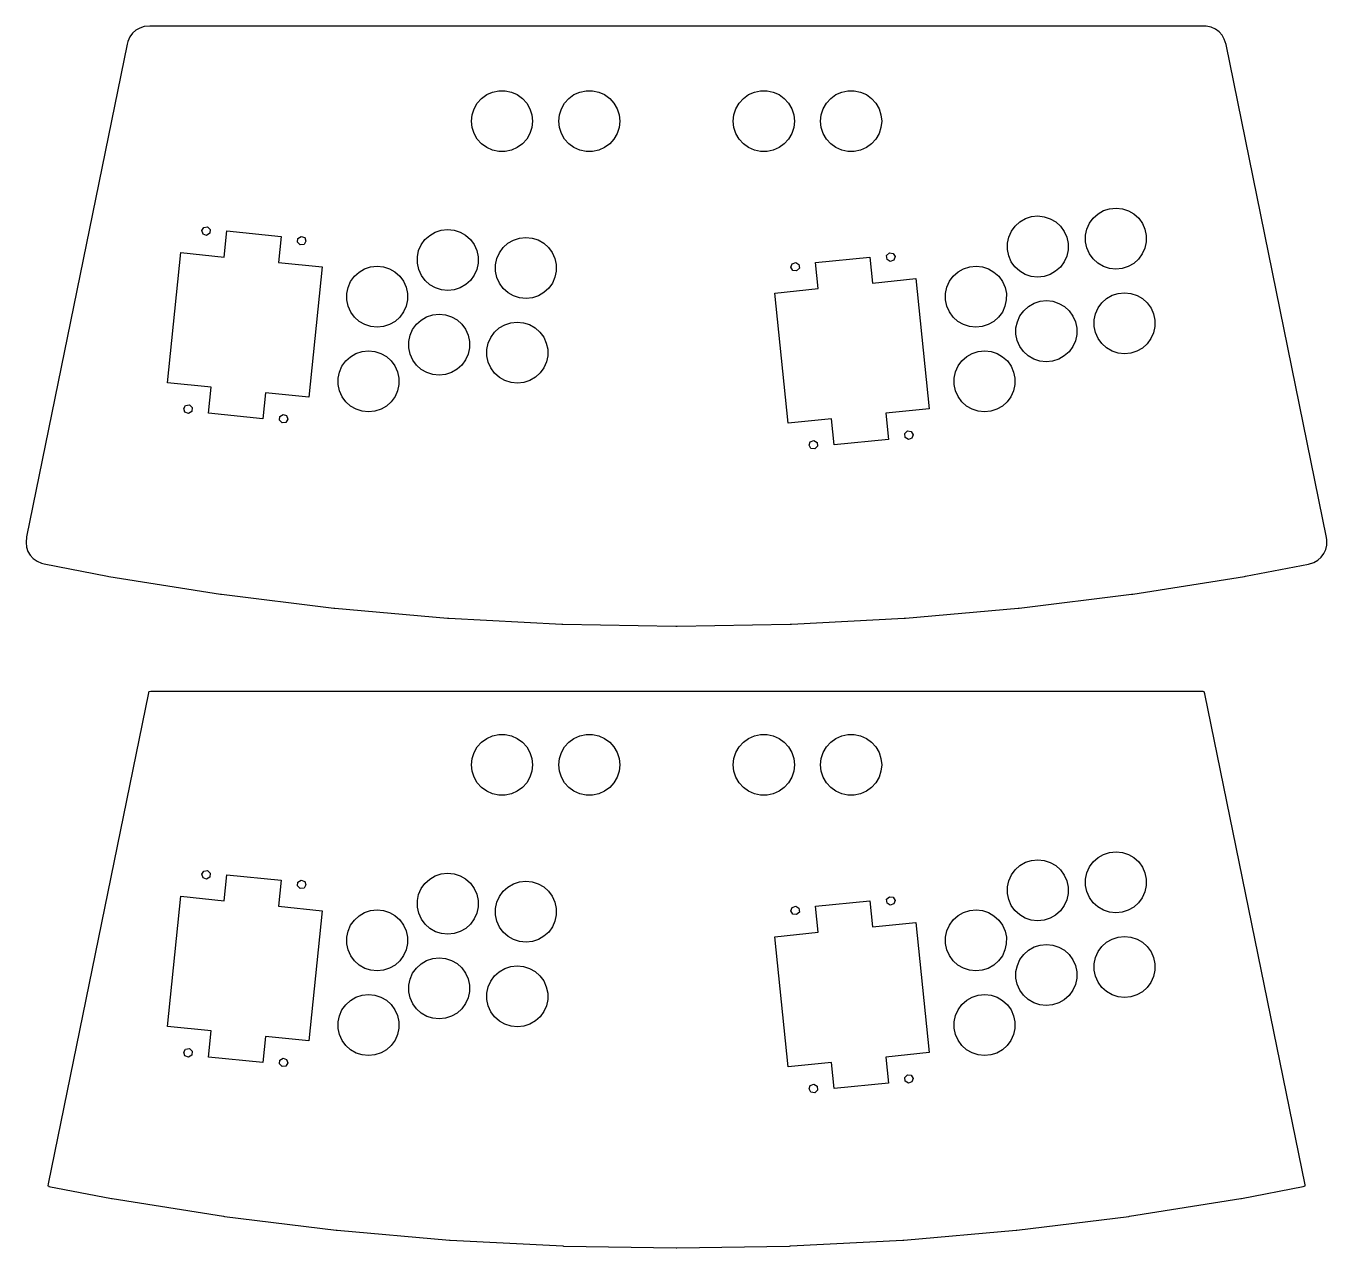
# Model space of a CAD drawing. Header units: metres. Extents: x 2 to 598, y 0 to 1160.
# Drawn here: x 2 to 598, y 600 to 1160 of the extents above; entities that cross this region are included whole.
import ezdxf

# ---------------------------------------------------------------- set-up
doc = ezdxf.new("R2010")
doc.units = ezdxf.units.M

msp = doc.modelspace()

# ---------------------------------------------------------------- linework, layer by layer
for p, q in [((50.7224, 1156.65), (49.5003, 1154.97)), ((52.2674, 1158.05), (50.7224, 1156.65)), ((54.0679, 1159.09), (52.2674, 1158.05)), ((56.0452, 1159.73), (54.0679, 1159.09)), ((58.637, 1160), (56.0452, 1159.73)), ((541.605, 1160), (58.637, 1160)), ((542.769, 1159.93), (541.605, 1160)), ((545.037, 1159.43), (542.769, 1159.93)), ((546.929, 1158.57), (545.037, 1159.43)), ((548.601, 1157.34), (546.929, 1158.57)), ((549.98, 1155.78), (548.601, 1157.34)), ((48.2585, 1151.72), (2.1562, 925.869)), ((48.5556, 1152.85), (48.2585, 1151.72)), ((49.5003, 1154.97), (48.5556, 1152.85)), ((551.005, 1153.97), (549.98, 1155.78)), ((551.79, 1151.49), (551.005, 1153.97)), ((597.892, 925.635), (551.79, 1151.49)), ((208.674, 1124.65), (210.632, 1126.83)), ((210.632, 1126.83), (213, 1128.55)), ((213, 1128.55), (215.674, 1129.74)), ((215.674, 1129.74), (218.537, 1130.35)), ((218.537, 1130.35), (221.463, 1130.35)), ((221.463, 1130.35), (224.326, 1129.74)), ((224.326, 1129.74), (227, 1128.55)), ((227, 1128.55), (229.368, 1126.83)), ((229.368, 1126.83), (231.326, 1124.65)), ((248.674, 1124.65), (250.632, 1126.83)), ((250.632, 1126.83), (253, 1128.55)), ((253, 1128.55), (255.674, 1129.74)), ((255.674, 1129.74), (258.537, 1130.35)), ((258.537, 1130.35), (261.463, 1130.35)), ((261.463, 1130.35), (264.326, 1129.74)), ((264.326, 1129.74), (267, 1128.55)), ((267, 1128.55), (269.368, 1126.83)), ((269.368, 1126.83), (271.326, 1124.65)), ((328.674, 1124.65), (330.632, 1126.83)), ((330.632, 1126.83), (333, 1128.55)), ((333, 1128.55), (335.674, 1129.74)), ((335.674, 1129.74), (338.537, 1130.35)), ((338.537, 1130.35), (341.463, 1130.35)), ((341.463, 1130.35), (344.326, 1129.74)), ((344.326, 1129.74), (347, 1128.55)), ((347, 1128.55), (349.368, 1126.83)), ((349.368, 1126.83), (351.326, 1124.65)), ((368.674, 1124.65), (370.632, 1126.83)), ((370.632, 1126.83), (373, 1128.55)), ((373, 1128.55), (375.674, 1129.74)), ((375.674, 1129.74), (378.537, 1130.35)), ((378.537, 1130.35), (381.463, 1130.35)), ((381.463, 1130.35), (384.326, 1129.74)), ((384.326, 1129.74), (387, 1128.55)), ((387, 1128.55), (389.368, 1126.83)), ((389.368, 1126.83), (391.326, 1124.65)), ((206.306, 1119.34), (207.21, 1122.12)), ((207.21, 1122.12), (208.674, 1124.65)), ((231.326, 1124.65), (232.79, 1122.12)), ((232.79, 1122.12), (233.694, 1119.34)), ((246.306, 1119.34), (247.21, 1122.12)), ((247.21, 1122.12), (248.674, 1124.65)), ((271.326, 1124.65), (272.79, 1122.12)), ((272.79, 1122.12), (273.694, 1119.34)), ((326.306, 1119.34), (327.21, 1122.12)), ((327.21, 1122.12), (328.674, 1124.65)), ((351.326, 1124.65), (352.79, 1122.12)), ((352.79, 1122.12), (353.694, 1119.34)), ((366.306, 1119.34), (367.21, 1122.12)), ((367.21, 1122.12), (368.674, 1124.65)), ((391.326, 1124.65), (392.79, 1122.12)), ((392.79, 1122.12), (393.694, 1119.34)), ((206, 1116.42), (206.306, 1119.34)), ((206.306, 1113.51), (206, 1116.42)), ((233.694, 1119.34), (234, 1116.42)), ((234, 1116.42), (233.694, 1113.51)), ((246, 1116.42), (246.306, 1119.34)), ((246.306, 1113.51), (246, 1116.42)), ((273.694, 1119.34), (274, 1116.42)), ((274, 1116.42), (273.694, 1113.51)), ((326, 1116.42), (326.306, 1119.34)), ((326.306, 1113.51), (326, 1116.42)), ((353.694, 1119.34), (354, 1116.42)), ((354, 1116.42), (353.694, 1113.51)), ((366, 1116.42), (366.306, 1119.34)), ((366.306, 1113.51), (366, 1116.42)), ((393.694, 1119.34), (394, 1116.42)), ((394, 1116.42), (393.694, 1113.51)), ((207.21, 1110.73), (206.306, 1113.51)), ((208.674, 1108.2), (207.21, 1110.73)), ((232.79, 1110.73), (231.326, 1108.2)), ((233.694, 1113.51), (232.79, 1110.73)), ((247.21, 1110.73), (246.306, 1113.51)), ((248.674, 1108.2), (247.21, 1110.73)), ((272.79, 1110.73), (271.326, 1108.2)), ((273.694, 1113.51), (272.79, 1110.73)), ((327.21, 1110.73), (326.306, 1113.51)), ((328.674, 1108.2), (327.21, 1110.73)), ((352.79, 1110.73), (351.326, 1108.2)), ((353.694, 1113.51), (352.79, 1110.73)), ((367.21, 1110.73), (366.306, 1113.51)), ((368.674, 1108.2), (367.21, 1110.73)), ((392.79, 1110.73), (391.326, 1108.2)), ((393.694, 1113.51), (392.79, 1110.73)), ((210.632, 1106.02), (208.674, 1108.2)), ((213, 1104.3), (210.632, 1106.02)), ((215.674, 1103.11), (213, 1104.3)), ((218.537, 1102.5), (215.674, 1103.11)), ((224.326, 1103.11), (221.463, 1102.5)), ((227, 1104.3), (224.326, 1103.11)), ((229.368, 1106.02), (227, 1104.3)), ((231.326, 1108.2), (229.368, 1106.02)), ((250.632, 1106.02), (248.674, 1108.2)), ((253, 1104.3), (250.632, 1106.02)), ((255.674, 1103.11), (253, 1104.3)), ((258.537, 1102.5), (255.674, 1103.11)), ((264.326, 1103.11), (261.463, 1102.5)), ((267, 1104.3), (264.326, 1103.11)), ((269.368, 1106.02), (267, 1104.3)), ((271.326, 1108.2), (269.368, 1106.02)), ((330.632, 1106.02), (328.674, 1108.2)), ((333, 1104.3), (330.632, 1106.02)), ((335.674, 1103.11), (333, 1104.3)), ((338.537, 1102.5), (335.674, 1103.11)), ((344.326, 1103.11), (341.463, 1102.5)), ((347, 1104.3), (344.326, 1103.11)), ((349.368, 1106.02), (347, 1104.3)), ((351.326, 1108.2), (349.368, 1106.02)), ((370.632, 1106.02), (368.674, 1108.2)), ((373, 1104.3), (370.632, 1106.02)), ((375.674, 1103.11), (373, 1104.3)), ((378.537, 1102.5), (375.674, 1103.11)), ((384.326, 1103.11), (381.463, 1102.5)), ((387, 1104.3), (384.326, 1103.11)), ((389.368, 1106.02), (387, 1104.3)), ((391.326, 1108.2), (389.368, 1106.02)), ((221.463, 1102.5), (218.537, 1102.5)), ((261.463, 1102.5), (258.537, 1102.5)), ((341.463, 1102.5), (338.537, 1102.5)), ((381.463, 1102.5), (378.537, 1102.5)), ((490.969, 1071.99), (493.15, 1073.94)), ((493.15, 1073.94), (495.69, 1075.39)), ((495.69, 1075.39), (498.476, 1076.29)), ((498.476, 1076.29), (501.388, 1076.59)), ((501.388, 1076.59), (504.298, 1076.27)), ((504.298, 1076.27), (507.078, 1075.36)), ((507.078, 1075.36), (509.608, 1073.88)), ((509.608, 1073.88), (511.777, 1071.92)), ((82.4459, 1066.24), (83.3533, 1067.72)), ((83.3533, 1067.72), (85.0757, 1067.94)), ((85.0757, 1067.94), (86.3161, 1066.72)), ((453.425, 1065.98), (455.153, 1068.35)), ((455.153, 1068.35), (457.335, 1070.3)), ((457.335, 1070.3), (459.875, 1071.75)), ((459.875, 1071.75), (462.661, 1072.65)), ((462.661, 1072.65), (465.573, 1072.94)), ((465.573, 1072.94), (468.483, 1072.63)), ((468.483, 1072.63), (471.263, 1071.71)), ((471.263, 1071.71), (473.793, 1070.24)), ((473.793, 1070.24), (475.961, 1068.28)), ((475.961, 1068.28), (477.674, 1065.9)), ((488.041, 1066.96), (489.24, 1069.63)), ((489.24, 1069.63), (490.969, 1071.99)), ((511.777, 1071.92), (513.489, 1069.54)), ((513.489, 1069.54), (514.67, 1066.87)), ((83.0368, 1064.61), (82.4459, 1066.24)), ((84.6811, 1064.06), (83.0368, 1064.61)), ((86.1405, 1065), (84.6811, 1064.06)), ((86.3161, 1066.72), (86.1405, 1065)), ((92.7739, 1054.14), (93.9881, 1066.08)), ((93.9881, 1066.08), (118.86, 1063.55)), ((118.86, 1063.55), (117.646, 1051.61)), ((126.329, 1060.91), (126.505, 1062.64)), ((126.505, 1062.64), (127.964, 1063.58)), ((127.964, 1063.58), (129.609, 1063.02)), ((130.2, 1061.39), (129.292, 1059.91)), ((129.609, 1063.02), (130.2, 1061.39)), ((183.013, 1059.73), (184.726, 1062.1)), ((184.726, 1062.1), (186.894, 1064.07)), ((186.894, 1064.07), (189.424, 1065.54)), ((189.424, 1065.54), (192.204, 1066.45)), ((192.204, 1066.45), (195.114, 1066.77)), ((195.114, 1066.77), (198.026, 1066.47)), ((198.026, 1066.47), (200.812, 1065.58)), ((200.812, 1065.58), (203.352, 1064.12)), ((203.352, 1064.12), (205.533, 1062.17)), ((205.533, 1062.17), (207.262, 1059.81)), ((222.709, 1060.43), (225.239, 1061.9)), ((225.239, 1061.9), (228.019, 1062.81)), ((228.019, 1062.81), (230.929, 1063.13)), ((230.929, 1063.13), (233.841, 1062.83)), ((233.841, 1062.83), (236.628, 1061.94)), ((236.628, 1061.94), (239.167, 1060.48)), ((451.608, 1060.45), (452.226, 1063.31)), ((452.226, 1063.31), (453.425, 1065.98)), ((477.674, 1065.9), (478.855, 1063.22)), ((478.855, 1063.22), (479.454, 1060.36)), ((487.413, 1061.17), (487.423, 1064.1)), ((488.012, 1058.3), (487.413, 1061.17)), ((487.423, 1064.1), (488.041, 1066.96)), ((514.67, 1066.87), (515.269, 1064)), ((515.269, 1064), (515.259, 1061.08)), ((66.8054, 996.469), (72.8765, 1056.16)), ((72.8765, 1056.16), (92.7739, 1054.14)), ((127.57, 1059.7), (126.329, 1060.91)), ((129.292, 1059.91), (127.57, 1059.7)), ((181.233, 1054.19), (181.832, 1057.05)), ((181.832, 1057.05), (183.013, 1059.73)), ((207.262, 1059.81), (208.461, 1057.14)), ((208.461, 1057.14), (209.079, 1054.28)), ((217.647, 1053.41), (218.828, 1056.09)), ((218.828, 1056.09), (220.541, 1058.46)), ((220.541, 1058.46), (222.709, 1060.43)), ((239.167, 1060.48), (241.349, 1058.53)), ((241.349, 1058.53), (243.077, 1056.17)), ((243.077, 1056.17), (244.276, 1053.5)), ((396.289, 1054.78), (397.53, 1056)), ((397.53, 1056), (399.252, 1055.78)), ((399.252, 1055.78), (400.16, 1054.31)), ((451.598, 1057.53), (451.608, 1060.45)), ((452.197, 1054.66), (451.598, 1057.53)), ((479.444, 1057.43), (478.826, 1054.57)), ((479.454, 1060.36), (479.444, 1057.43)), ((489.193, 1055.63), (488.012, 1058.3)), ((490.906, 1053.25), (489.193, 1055.63)), ((513.442, 1055.54), (511.714, 1053.18)), ((514.641, 1058.21), (513.442, 1055.54)), ((515.259, 1061.08), (514.641, 1058.21)), ((117.646, 1051.61), (137.543, 1049.58)), ((137.543, 1049.58), (131.472, 989.892)), ((157.057, 1048.73), (159.837, 1049.64)), ((159.837, 1049.64), (162.747, 1049.96)), ((162.747, 1049.96), (165.659, 1049.66)), ((165.659, 1049.66), (168.445, 1048.77)), ((181.243, 1051.26), (181.233, 1054.19)), ((181.861, 1048.4), (181.243, 1051.26)), ((209.089, 1051.35), (208.49, 1048.49)), ((209.079, 1054.28), (209.089, 1051.35)), ((217.048, 1050.54), (217.647, 1053.41)), ((217.058, 1047.62), (217.048, 1050.54)), ((244.276, 1053.5), (244.895, 1050.64)), ((244.895, 1050.64), (244.904, 1047.71)), ((352.406, 1049.45), (352.997, 1051.08)), ((353.313, 1047.97), (352.406, 1049.45)), ((352.997, 1051.08), (354.641, 1051.64)), ((354.641, 1051.64), (356.101, 1050.7)), ((356.101, 1050.7), (356.276, 1048.97)), ((363.746, 1051.61), (388.618, 1054.14)), ((364.96, 1039.67), (363.746, 1051.61)), ((388.618, 1054.14), (389.832, 1042.2)), ((396.465, 1053.06), (396.289, 1054.78)), ((397.925, 1052.12), (396.465, 1053.06)), ((399.569, 1052.67), (397.925, 1052.12)), ((400.16, 1054.31), (399.569, 1052.67)), ((431.555, 1048.77), (434.341, 1049.66)), ((434.341, 1049.66), (437.253, 1049.96)), ((437.253, 1049.96), (440.163, 1049.64)), ((440.163, 1049.64), (442.943, 1048.73)), ((453.378, 1051.98), (452.197, 1054.66)), ((455.09, 1049.61), (453.378, 1051.98)), ((457.259, 1047.64), (455.09, 1049.61)), ((475.898, 1049.54), (473.717, 1047.59)), ((477.627, 1051.9), (475.898, 1049.54)), ((478.826, 1054.57), (477.627, 1051.9)), ((493.074, 1051.29), (490.906, 1053.25)), ((495.604, 1049.82), (493.074, 1051.29)), ((498.384, 1048.9), (495.604, 1049.82)), ((506.992, 1049.78), (504.206, 1048.88)), ((509.532, 1051.23), (506.992, 1049.78)), ((511.714, 1053.18), (509.532, 1051.23)), ((150.646, 1042.92), (152.358, 1045.29)), ((152.358, 1045.29), (154.527, 1047.26)), ((154.527, 1047.26), (157.057, 1048.73)), ((168.445, 1048.77), (170.985, 1047.31)), ((170.985, 1047.31), (173.166, 1045.36)), ((173.166, 1045.36), (174.895, 1043)), ((183.06, 1045.73), (181.861, 1048.4)), ((184.789, 1043.37), (183.06, 1045.73)), ((186.97, 1041.42), (184.789, 1043.37)), ((205.596, 1043.44), (203.428, 1041.47)), ((207.309, 1045.81), (205.596, 1043.44)), ((208.49, 1048.49), (207.309, 1045.81)), ((217.676, 1044.76), (217.058, 1047.62)), ((218.876, 1042.09), (217.676, 1044.76)), ((244.306, 1044.85), (243.124, 1042.17)), ((244.904, 1047.71), (244.306, 1044.85)), ((355.036, 1047.76), (353.313, 1047.97)), ((356.276, 1048.97), (355.036, 1047.76)), ((389.832, 1042.2), (409.729, 1044.22)), ((409.729, 1044.22), (415.8, 984.53)), ((425.105, 1043), (426.834, 1045.36)), ((426.834, 1045.36), (429.015, 1047.31)), ((429.015, 1047.31), (431.555, 1048.77)), ((442.943, 1048.73), (445.473, 1047.26)), ((445.473, 1047.26), (447.642, 1045.29)), ((447.642, 1045.29), (449.354, 1042.92)), ((459.789, 1046.17), (457.259, 1047.64)), ((462.569, 1045.26), (459.789, 1046.17)), ((465.479, 1044.94), (462.569, 1045.26)), ((468.391, 1045.24), (465.479, 1044.94)), ((471.177, 1046.13), (468.391, 1045.24)), ((473.717, 1047.59), (471.177, 1046.13)), ((501.294, 1048.59), (498.384, 1048.9)), ((504.206, 1048.88), (501.294, 1048.59)), ((148.866, 1037.38), (149.465, 1040.24)), ((148.876, 1034.45), (148.866, 1037.38)), ((149.465, 1040.24), (150.646, 1042.92)), ((174.895, 1043), (176.094, 1040.33)), ((176.094, 1040.33), (176.712, 1037.47)), ((176.712, 1037.47), (176.722, 1034.54)), ((189.51, 1039.96), (186.97, 1041.42)), ((192.296, 1039.07), (189.51, 1039.96)), ((195.208, 1038.77), (192.296, 1039.07)), ((198.118, 1039.09), (195.208, 1038.77)), ((200.898, 1040), (198.118, 1039.09)), ((203.428, 1041.47), (200.898, 1040)), ((220.604, 1039.73), (218.876, 1042.09)), ((222.785, 1037.77), (220.604, 1039.73)), ((225.325, 1036.32), (222.785, 1037.77)), ((239.243, 1037.83), (236.714, 1036.36)), ((241.412, 1039.8), (239.243, 1037.83)), ((243.124, 1042.17), (241.412, 1039.8)), ((345.063, 1037.64), (364.96, 1039.67)), ((351.134, 977.953), (345.063, 1037.64)), ((423.278, 1034.54), (423.288, 1037.47)), ((423.288, 1037.47), (423.906, 1040.33)), ((423.906, 1040.33), (425.105, 1043)), ((449.354, 1042.92), (450.535, 1040.24)), ((450.535, 1040.24), (451.134, 1037.38)), ((451.134, 1037.38), (451.124, 1034.45)), ((499.636, 1036.59), (502.423, 1037.49)), ((502.423, 1037.49), (505.334, 1037.79)), ((505.334, 1037.79), (508.244, 1037.47)), ((508.244, 1037.47), (511.025, 1036.56)), ((149.494, 1031.59), (148.876, 1034.45)), ((150.693, 1028.92), (149.494, 1031.59)), ((176.123, 1031.68), (174.942, 1029)), ((176.722, 1034.54), (176.123, 1031.68)), ((228.112, 1035.42), (225.325, 1036.32)), ((231.023, 1035.13), (228.112, 1035.42)), ((233.933, 1035.44), (231.023, 1035.13)), ((236.714, 1036.36), (233.933, 1035.44)), ((423.877, 1031.68), (423.278, 1034.54)), ((425.058, 1029), (423.877, 1031.68)), ((450.506, 1031.59), (449.307, 1028.92)), ((451.124, 1034.45), (450.506, 1031.59)), ((459.1, 1029.55), (461.281, 1031.5)), ((461.281, 1031.5), (463.821, 1032.95)), ((463.821, 1032.95), (466.607, 1033.85)), ((466.607, 1033.85), (469.519, 1034.14)), ((469.519, 1034.14), (472.429, 1033.83)), ((472.429, 1033.83), (475.209, 1032.91)), ((475.209, 1032.91), (477.739, 1031.44)), ((477.739, 1031.44), (479.908, 1029.48)), ((493.187, 1030.83), (494.915, 1033.19)), ((494.915, 1033.19), (497.096, 1035.14)), ((497.096, 1035.14), (499.636, 1036.59)), ((511.025, 1036.56), (513.554, 1035.08)), ((513.554, 1035.08), (515.723, 1033.12)), ((515.723, 1033.12), (517.435, 1030.74)), ((152.421, 1026.56), (150.693, 1028.92)), ((154.603, 1024.61), (152.421, 1026.56)), ((173.229, 1026.63), (171.061, 1024.66)), ((174.942, 1029), (173.229, 1026.63)), ((182.948, 1025.27), (185.478, 1026.74)), ((185.478, 1026.74), (188.258, 1027.66)), ((188.258, 1027.66), (191.168, 1027.97)), ((191.168, 1027.97), (194.08, 1027.67)), ((194.08, 1027.67), (196.866, 1026.78)), ((196.866, 1026.78), (199.406, 1025.32)), ((426.771, 1026.63), (425.058, 1029)), ((428.939, 1024.66), (426.771, 1026.63)), ((447.579, 1026.56), (445.397, 1024.61)), ((449.307, 1028.92), (447.579, 1026.56)), ((456.172, 1024.51), (457.371, 1027.18)), ((457.371, 1027.18), (459.1, 1029.55)), ((479.908, 1029.48), (481.62, 1027.1)), ((481.62, 1027.1), (482.801, 1024.42)), ((491.369, 1025.3), (491.987, 1028.16)), ((491.987, 1028.16), (493.187, 1030.83)), ((517.435, 1030.74), (518.617, 1028.07)), ((518.617, 1028.07), (519.215, 1025.2)), ((157.143, 1023.15), (154.603, 1024.61)), ((159.929, 1022.26), (157.143, 1023.15)), ((162.841, 1021.96), (159.929, 1022.26)), ((165.751, 1022.28), (162.841, 1021.96)), ((168.531, 1023.19), (165.751, 1022.28)), ((171.061, 1024.66), (168.531, 1023.19)), ((177.886, 1018.25), (179.067, 1020.93)), ((179.067, 1020.93), (180.779, 1023.3)), ((180.779, 1023.3), (182.948, 1025.27)), ((199.406, 1025.32), (201.587, 1023.37)), ((201.587, 1023.37), (203.316, 1021.01)), ((203.316, 1021.01), (204.515, 1018.34)), ((214.882, 1017.29), (216.595, 1019.66)), ((216.595, 1019.66), (218.763, 1021.63)), ((218.763, 1021.63), (221.293, 1023.1)), ((221.293, 1023.1), (224.073, 1024.01)), ((224.073, 1024.01), (226.983, 1024.33)), ((226.983, 1024.33), (229.895, 1024.03)), ((229.895, 1024.03), (232.681, 1023.14)), ((232.681, 1023.14), (235.221, 1021.68)), ((235.221, 1021.68), (237.403, 1019.73)), ((237.403, 1019.73), (239.131, 1017.37)), ((431.469, 1023.19), (428.939, 1024.66)), ((434.249, 1022.28), (431.469, 1023.19)), ((437.159, 1021.96), (434.249, 1022.28)), ((440.071, 1022.26), (437.159, 1021.96)), ((442.857, 1023.15), (440.071, 1022.26)), ((445.397, 1024.61), (442.857, 1023.15)), ((455.544, 1018.73), (455.554, 1021.65)), ((455.554, 1021.65), (456.172, 1024.51)), ((482.801, 1024.42), (483.4, 1021.56)), ((483.4, 1021.56), (483.39, 1018.63)), ((491.359, 1022.37), (491.369, 1025.3)), ((491.958, 1019.5), (491.359, 1022.37)), ((493.14, 1016.83), (491.958, 1019.5)), ((519.206, 1022.28), (518.588, 1019.41)), ((519.215, 1025.2), (519.206, 1022.28)), ((177.287, 1015.39), (177.886, 1018.25)), ((177.297, 1012.46), (177.287, 1015.39)), ((204.515, 1018.34), (205.133, 1015.48)), ((205.133, 1015.48), (205.143, 1012.55)), ((213.102, 1011.74), (213.701, 1014.61)), ((213.701, 1014.61), (214.882, 1017.29)), ((239.131, 1017.37), (240.33, 1014.7)), ((240.33, 1014.7), (240.948, 1011.84)), ((456.143, 1015.86), (455.544, 1018.73)), ((457.324, 1013.18), (456.143, 1015.86)), ((482.772, 1015.77), (481.573, 1013.1)), ((483.39, 1018.63), (482.772, 1015.77)), ((494.852, 1014.45), (493.14, 1016.83)), ((497.02, 1012.49), (494.852, 1014.45)), ((515.66, 1014.38), (513.478, 1012.43)), ((517.388, 1016.74), (515.66, 1014.38)), ((518.588, 1019.41), (517.388, 1016.74)), ((148.412, 1006.49), (150.581, 1008.46)), ((150.581, 1008.46), (153.11, 1009.93)), ((153.11, 1009.93), (155.891, 1010.84)), ((155.891, 1010.84), (158.801, 1011.16)), ((158.801, 1011.16), (161.712, 1010.86)), ((161.712, 1010.86), (164.499, 1009.97)), ((164.499, 1009.97), (167.039, 1008.51)), ((167.039, 1008.51), (169.22, 1006.56)), ((177.915, 1009.6), (177.297, 1012.46)), ((179.114, 1006.93), (177.915, 1009.6)), ((204.544, 1009.69), (203.363, 1007.01)), ((205.143, 1012.55), (204.544, 1009.69)), ((213.112, 1008.82), (213.102, 1011.74)), ((213.73, 1005.96), (213.112, 1008.82)), ((240.958, 1008.91), (240.359, 1006.05)), ((240.948, 1011.84), (240.958, 1008.91)), ((430.78, 1006.56), (432.961, 1008.51)), ((432.961, 1008.51), (435.501, 1009.97)), ((435.501, 1009.97), (438.288, 1010.86)), ((438.288, 1010.86), (441.199, 1011.16)), ((441.199, 1011.16), (444.109, 1010.84)), ((444.109, 1010.84), (446.89, 1009.93)), ((446.89, 1009.93), (449.419, 1008.46)), ((449.419, 1008.46), (451.588, 1006.49)), ((459.037, 1010.81), (457.324, 1013.18)), ((461.205, 1008.84), (459.037, 1010.81)), ((463.735, 1007.37), (461.205, 1008.84)), ((477.663, 1008.79), (475.123, 1007.33)), ((479.845, 1010.74), (477.663, 1008.79)), ((481.573, 1013.1), (479.845, 1010.74)), ((499.55, 1011.02), (497.02, 1012.49)), ((502.331, 1010.1), (499.55, 1011.02)), ((505.24, 1009.79), (502.331, 1010.1)), ((508.152, 1010.08), (505.24, 1009.79)), ((510.939, 1010.98), (508.152, 1010.08)), ((513.478, 1012.43), (510.939, 1010.98)), ((145.518, 1001.44), (146.7, 1004.12)), ((146.7, 1004.12), (148.412, 1006.49)), ((169.22, 1006.56), (170.948, 1004.2)), ((170.948, 1004.2), (172.148, 1001.53)), ((180.842, 1004.57), (179.114, 1006.93)), ((183.024, 1002.62), (180.842, 1004.57)), ((185.564, 1001.16), (183.024, 1002.62)), ((199.482, 1002.67), (196.952, 1001.2)), ((201.65, 1004.64), (199.482, 1002.67)), ((203.363, 1007.01), (201.65, 1004.64)), ((214.929, 1003.29), (213.73, 1005.96)), ((216.658, 1000.93), (214.929, 1003.29)), ((239.178, 1003.37), (237.466, 1001)), ((240.359, 1006.05), (239.178, 1003.37)), ((427.852, 1001.53), (429.052, 1004.2)), ((429.052, 1004.2), (430.78, 1006.56)), ((451.588, 1006.49), (453.3, 1004.12)), ((453.3, 1004.12), (454.482, 1001.44)), ((466.515, 1006.46), (463.735, 1007.37)), ((469.425, 1006.14), (466.515, 1006.46)), ((472.337, 1006.44), (469.425, 1006.14)), ((475.123, 1007.33), (472.337, 1006.44)), ((86.7028, 994.446), (66.8054, 996.469)), ((144.92, 998.576), (145.518, 1001.44)), ((144.929, 995.649), (144.92, 998.576)), ((145.548, 992.789), (144.929, 995.649)), ((172.148, 1001.53), (172.766, 998.67)), ((172.776, 995.743), (172.177, 992.878)), ((172.766, 998.67), (172.776, 995.743)), ((188.35, 1000.27), (185.564, 1001.16)), ((191.262, 999.971), (188.35, 1000.27)), ((194.172, 1000.29), (191.262, 999.971)), ((196.952, 1001.2), (194.172, 1000.29)), ((218.839, 998.974), (216.658, 1000.93)), ((221.379, 997.519), (218.839, 998.974)), ((224.165, 996.624), (221.379, 997.519)), ((227.077, 996.328), (224.165, 996.624)), ((229.987, 996.644), (227.077, 996.328)), ((232.767, 997.558), (229.987, 996.644)), ((235.297, 999.03), (232.767, 997.558)), ((237.466, 1001), (235.297, 999.03)), ((427.224, 995.743), (427.234, 998.67)), ((427.823, 992.878), (427.224, 995.743)), ((427.234, 998.67), (427.852, 1001.53)), ((455.071, 995.649), (454.452, 992.789)), ((454.482, 1001.44), (455.08, 998.576)), ((455.08, 998.576), (455.071, 995.649)), ((85.4886, 982.507), (86.7028, 994.446)), ((111.574, 991.916), (110.36, 979.978)), ((131.472, 989.892), (111.574, 991.916)), ((146.747, 990.119), (145.548, 992.789)), ((148.475, 987.757), (146.747, 990.119)), ((170.995, 990.2), (169.283, 987.827)), ((172.177, 992.878), (170.995, 990.2)), ((429.005, 990.2), (427.823, 992.878)), ((430.717, 987.827), (429.005, 990.2)), ((453.253, 990.119), (451.525, 987.757)), ((454.452, 992.789), (453.253, 990.119)), ((74.1488, 984.666), (75.0562, 986.145)), ((74.7397, 983.034), (74.1488, 984.666)), ((75.0562, 986.145), (76.7786, 986.358)), ((76.7786, 986.358), (78.019, 985.144)), ((78.019, 985.144), (77.8434, 983.418)), ((150.657, 985.806), (148.475, 987.757)), ((153.196, 984.351), (150.657, 985.806)), ((155.983, 983.456), (153.196, 984.351)), ((164.585, 984.389), (161.804, 983.475)), ((167.115, 985.861), (164.585, 984.389)), ((169.283, 987.827), (167.115, 985.861)), ((415.8, 984.53), (395.903, 982.506)), ((432.885, 985.861), (430.717, 987.827)), ((435.415, 984.389), (432.885, 985.861)), ((438.196, 983.475), (435.415, 984.389)), ((446.804, 984.351), (444.017, 983.456)), ((449.343, 985.806), (446.804, 984.351)), ((451.525, 987.757), (449.343, 985.806)), ((76.384, 982.478), (74.7397, 983.034)), ((77.8434, 983.418), (76.384, 982.478)), ((110.36, 979.978), (85.4886, 982.507)), ((118.032, 979.33), (118.208, 981.057)), ((119.273, 978.116), (118.032, 979.33)), ((118.208, 981.057), (119.667, 981.996)), ((120.995, 978.329), (119.273, 978.116)), ((119.667, 981.996), (121.311, 981.441)), ((121.902, 979.809), (120.995, 978.329)), ((121.311, 981.441), (121.902, 979.809)), ((158.895, 983.16), (155.983, 983.456)), ((161.804, 983.475), (158.895, 983.16)), ((371.031, 979.976), (351.134, 977.953)), ((372.245, 968.038), (371.031, 979.976)), ((395.903, 982.506), (397.117, 970.567)), ((441.105, 983.16), (438.196, 983.475)), ((444.017, 983.456), (441.105, 983.16)), ((404.587, 973.205), (405.827, 974.418)), ((404.762, 971.478), (404.587, 973.205)), ((405.827, 974.418), (407.549, 974.205)), ((407.549, 974.205), (408.457, 972.726)), ((408.457, 972.726), (407.866, 971.094)), ((360.703, 967.869), (361.294, 969.501)), ((361.611, 966.39), (360.703, 967.869)), ((361.294, 969.501), (362.938, 970.056)), ((363.333, 966.177), (361.611, 966.39)), ((362.938, 970.056), (364.398, 969.117)), ((364.573, 967.39), (363.333, 966.177)), ((364.398, 969.117), (364.573, 967.39)), ((397.117, 970.567), (372.245, 968.038)), ((406.222, 970.539), (404.762, 971.478)), ((407.866, 971.094), (406.222, 970.539)), ((2.1562, 925.869), (1.9047, 923.275)), ((598.062, 924.463), (597.892, 925.635)), ((598.021, 922.144), (598.062, 924.463)), ((1.9047, 923.275), (2.1387, 921.209)), ((2.1387, 921.209), (2.7972, 919.237)), ((2.7972, 919.237), (3.8512, 917.445)), ((595.424, 916.573), (596.675, 918.234)), ((596.675, 918.234), (597.554, 920.118)), ((597.554, 920.118), (598.021, 922.144)), ((3.8512, 917.445), (5.2549, 915.912)), ((5.2549, 915.912), (6.9466, 914.703)), ((6.9466, 914.703), (9.0731, 913.777)), ((9.0731, 913.777), (10.2213, 913.485)), ((10.2213, 913.485), (39.271, 907.838)), ((560.729, 907.838), (589.544, 913.439)), ((589.544, 913.439), (592.036, 914.201)), ((592.036, 914.201), (593.855, 915.209)), ((593.855, 915.209), (595.424, 916.573)), ((39.271, 907.838), (39.7867, 907.747)), ((39.7867, 907.747), (90.981, 899.639)), ((509.019, 899.639), (560.213, 907.747)), ((560.213, 907.747), (560.729, 907.838)), ((90.981, 899.639), (91.5004, 899.566)), ((91.5004, 899.566), (142.947, 893.249)), ((457.053, 893.249), (508.5, 899.566)), ((508.5, 899.566), (509.019, 899.639)), ((142.947, 893.249), (143.468, 893.194)), ((143.468, 893.194), (195.104, 888.677)), ((195.104, 888.677), (195.627, 888.64)), ((195.627, 888.64), (247.39, 885.927)), ((352.61, 885.927), (404.373, 888.64)), ((404.373, 888.64), (404.896, 888.677)), ((404.896, 888.677), (456.532, 893.194)), ((456.532, 893.194), (457.053, 893.249)), ((247.39, 885.927), (247.913, 885.909)), ((247.913, 885.909), (299.738, 885.005)), ((299.738, 885.005), (300.262, 885.005)), ((300.262, 885.005), (352.087, 885.909)), ((352.087, 885.909), (352.61, 885.927)), ((58, 854.447), (12.0589, 629.383)), ((58.0195, 854.521), (58, 854.447)), ((58.1872, 854.898), (58.0195, 854.521)), ((59.1611, 855), (58.1872, 854.898)), ((541.323, 855), (59.1611, 855)), ((541.399, 854.996), (541.323, 855)), ((541.802, 854.907), (541.399, 854.996)), ((542.097, 853.973), (541.802, 854.907)), ((588.037, 628.915), (542.097, 853.973)), ((213, 833.549), (215.674, 834.74)), ((215.674, 834.74), (218.537, 835.348)), ((218.537, 835.348), (221.463, 835.348)), ((221.463, 835.348), (224.326, 834.74)), ((224.326, 834.74), (227, 833.549)), ((253, 833.549), (255.674, 834.74)), ((255.674, 834.74), (258.537, 835.348)), ((258.537, 835.348), (261.463, 835.348)), ((261.463, 835.348), (264.326, 834.74)), ((264.326, 834.74), (267, 833.549)), ((333, 833.549), (335.674, 834.74)), ((335.674, 834.74), (338.537, 835.348)), ((338.537, 835.348), (341.463, 835.348)), ((341.463, 835.348), (344.326, 834.74)), ((344.326, 834.74), (347, 833.549)), ((373, 833.549), (375.674, 834.74)), ((375.674, 834.74), (378.537, 835.348)), ((378.537, 835.348), (381.463, 835.348)), ((381.463, 835.348), (384.326, 834.74)), ((384.326, 834.74), (387, 833.549)), ((207.21, 827.119), (208.674, 829.654)), ((208.674, 829.654), (210.632, 831.829)), ((210.632, 831.829), (213, 833.549)), ((227, 833.549), (229.368, 831.829)), ((229.368, 831.829), (231.326, 829.654)), ((231.326, 829.654), (232.79, 827.119)), ((247.21, 827.119), (248.674, 829.654)), ((248.674, 829.654), (250.632, 831.829)), ((250.632, 831.829), (253, 833.549)), ((267, 833.549), (269.368, 831.829)), ((269.368, 831.829), (271.326, 829.654)), ((271.326, 829.654), (272.79, 827.119)), ((327.21, 827.119), (328.674, 829.654)), ((328.674, 829.654), (330.632, 831.829)), ((330.632, 831.829), (333, 833.549)), ((347, 833.549), (349.368, 831.829)), ((349.368, 831.829), (351.326, 829.654)), ((351.326, 829.654), (352.79, 827.119)), ((367.21, 827.119), (368.674, 829.654)), ((368.674, 829.654), (370.632, 831.829)), ((370.632, 831.829), (373, 833.549)), ((387, 833.549), (389.368, 831.829)), ((389.368, 831.829), (391.326, 829.654)), ((391.326, 829.654), (392.79, 827.119)), ((206, 821.425), (206.306, 824.336)), ((206.306, 824.336), (207.21, 827.119)), ((232.79, 827.119), (233.694, 824.336)), ((233.694, 824.336), (234, 821.425)), ((246, 821.425), (246.306, 824.336)), ((246.306, 824.336), (247.21, 827.119)), ((272.79, 827.119), (273.694, 824.336)), ((273.694, 824.336), (274, 821.425)), ((326, 821.425), (326.306, 824.336)), ((326.306, 824.336), (327.21, 827.119)), ((352.79, 827.119), (353.694, 824.336)), ((353.694, 824.336), (354, 821.425)), ((366, 821.425), (366.306, 824.336)), ((366.306, 824.336), (367.21, 827.119)), ((392.79, 827.119), (393.694, 824.336)), ((393.694, 824.336), (394, 821.425)), ((206.306, 818.514), (206, 821.425)), ((207.21, 815.731), (206.306, 818.514)), ((233.694, 818.514), (232.79, 815.731)), ((234, 821.425), (233.694, 818.514)), ((246.306, 818.514), (246, 821.425)), ((247.21, 815.731), (246.306, 818.514)), ((273.694, 818.514), (272.79, 815.731)), ((274, 821.425), (273.694, 818.514)), ((326.306, 818.514), (326, 821.425)), ((327.21, 815.731), (326.306, 818.514)), ((353.694, 818.514), (352.79, 815.731)), ((354, 821.425), (353.694, 818.514)), ((366.306, 818.514), (366, 821.425)), ((367.21, 815.731), (366.306, 818.514)), ((393.694, 818.514), (392.79, 815.731)), ((394, 821.425), (393.694, 818.514)), ((208.674, 813.196), (207.21, 815.731)), ((210.632, 811.021), (208.674, 813.196)), ((213, 809.301), (210.632, 811.021)), ((229.368, 811.021), (227, 809.301)), ((231.326, 813.196), (229.368, 811.021)), ((232.79, 815.731), (231.326, 813.196)), ((248.674, 813.196), (247.21, 815.731)), ((250.632, 811.021), (248.674, 813.196)), ((253, 809.301), (250.632, 811.021)), ((269.368, 811.021), (267, 809.301)), ((271.326, 813.196), (269.368, 811.021)), ((272.79, 815.731), (271.326, 813.196)), ((328.674, 813.196), (327.21, 815.731)), ((330.632, 811.021), (328.674, 813.196)), ((333, 809.301), (330.632, 811.021)), ((349.368, 811.021), (347, 809.301)), ((351.326, 813.196), (349.368, 811.021)), ((352.79, 815.731), (351.326, 813.196)), ((368.674, 813.196), (367.21, 815.731)), ((370.632, 811.021), (368.674, 813.196)), ((373, 809.301), (370.632, 811.021)), ((389.368, 811.021), (387, 809.301)), ((391.326, 813.196), (389.368, 811.021)), ((392.79, 815.731), (391.326, 813.196)), ((215.674, 808.11), (213, 809.301)), ((218.537, 807.502), (215.674, 808.11)), ((221.463, 807.502), (218.537, 807.502)), ((224.326, 808.11), (221.463, 807.502)), ((227, 809.301), (224.326, 808.11)), ((255.674, 808.11), (253, 809.301)), ((258.537, 807.502), (255.674, 808.11)), ((261.463, 807.502), (258.537, 807.502)), ((264.326, 808.11), (261.463, 807.502)), ((267, 809.301), (264.326, 808.11)), ((335.674, 808.11), (333, 809.301)), ((338.537, 807.502), (335.674, 808.11)), ((341.463, 807.502), (338.537, 807.502)), ((344.326, 808.11), (341.463, 807.502)), ((347, 809.301), (344.326, 808.11)), ((375.674, 808.11), (373, 809.301)), ((378.537, 807.502), (375.674, 808.11)), ((381.463, 807.502), (378.537, 807.502)), ((384.326, 808.11), (381.463, 807.502)), ((387, 809.301), (384.326, 808.11)), ((495.69, 780.394), (498.476, 781.289)), ((498.476, 781.289), (501.388, 781.585)), ((501.388, 781.585), (504.298, 781.27)), ((504.298, 781.27), (507.078, 780.356)), ((455.153, 773.346), (457.335, 775.297)), ((457.335, 775.297), (459.875, 776.752)), ((459.875, 776.752), (462.661, 777.647)), ((462.661, 777.647), (465.573, 777.943)), ((465.573, 777.943), (468.483, 777.627)), ((468.483, 777.627), (471.263, 776.713)), ((471.263, 776.713), (473.793, 775.241)), ((473.793, 775.241), (475.961, 773.276)), ((489.24, 774.626), (490.969, 776.988)), ((490.969, 776.988), (493.15, 778.939)), ((493.15, 778.939), (495.69, 780.394)), ((507.078, 780.356), (509.608, 778.884)), ((509.608, 778.884), (511.777, 776.918)), ((511.777, 776.918), (513.489, 774.545)), ((82.4459, 771.245), (83.3533, 772.724)), ((83.0368, 769.613), (82.4459, 771.245)), ((84.6811, 769.058), (83.0368, 769.613)), ((83.3533, 772.724), (85.0757, 772.937)), ((86.1405, 769.997), (84.6811, 769.058)), ((85.0757, 772.937), (86.3161, 771.723)), ((86.3161, 771.723), (86.1405, 769.997)), ((92.7739, 759.138), (93.9881, 771.076)), ((93.9881, 771.076), (118.86, 768.546)), ((184.726, 767.103), (186.894, 769.069)), ((186.894, 769.069), (189.424, 770.541)), ((189.424, 770.541), (192.204, 771.455)), ((192.204, 771.455), (195.114, 771.771)), ((195.114, 771.771), (198.026, 771.474)), ((198.026, 771.474), (200.812, 770.579)), ((200.812, 770.579), (203.352, 769.124)), ((203.352, 769.124), (205.533, 767.173)), ((452.226, 768.314), (453.425, 770.984)), ((453.425, 770.984), (455.153, 773.346)), ((475.961, 773.276), (477.674, 770.902)), ((477.674, 770.902), (478.855, 768.224)), ((487.413, 766.169), (487.423, 769.096)), ((487.423, 769.096), (488.041, 771.957)), ((488.041, 771.957), (489.24, 774.626)), ((513.489, 774.545), (514.67, 771.867)), ((514.67, 771.867), (515.269, 769.002)), ((118.86, 768.546), (117.646, 756.608)), ((126.329, 765.909), (126.505, 767.636)), ((127.57, 764.696), (126.329, 765.909)), ((126.505, 767.636), (127.964, 768.575)), ((129.292, 764.909), (127.57, 764.696)), ((127.964, 768.575), (129.609, 768.02)), ((130.2, 766.388), (129.292, 764.909)), ((129.609, 768.02), (130.2, 766.388)), ((181.832, 762.052), (183.013, 764.73)), ((183.013, 764.73), (184.726, 767.103)), ((205.533, 767.173), (207.262, 764.811)), ((207.262, 764.811), (208.461, 762.142)), ((218.828, 761.087), (220.541, 763.461)), ((220.541, 763.461), (222.709, 765.427)), ((222.709, 765.427), (225.239, 766.898)), ((225.239, 766.898), (228.019, 767.812)), ((228.019, 767.812), (230.929, 768.128)), ((230.929, 768.128), (233.841, 767.832)), ((233.841, 767.832), (236.628, 766.937)), ((236.628, 766.937), (239.167, 765.482)), ((239.167, 765.482), (241.349, 763.531)), ((241.349, 763.531), (243.077, 761.169)), ((451.598, 762.526), (451.608, 765.453)), ((451.608, 765.453), (452.226, 768.314)), ((478.855, 768.224), (479.454, 765.359)), ((479.454, 765.359), (479.444, 762.433)), ((488.012, 763.304), (487.413, 766.169)), ((489.193, 760.626), (488.012, 763.304)), ((514.641, 763.215), (513.442, 760.545)), ((515.259, 766.075), (514.641, 763.215)), ((515.269, 769.002), (515.259, 766.075)), ((66.8054, 701.469), (72.8765, 761.161)), ((72.8765, 761.161), (92.7739, 759.138)), ((181.233, 759.187), (181.832, 762.052)), ((181.243, 756.26), (181.233, 759.187)), ((208.461, 762.142), (209.079, 759.281)), ((209.079, 759.281), (209.089, 756.354)), ((217.048, 755.545), (217.647, 758.409)), ((217.647, 758.409), (218.828, 761.087)), ((243.077, 761.169), (244.276, 758.499)), ((244.276, 758.499), (244.895, 755.638)), ((363.746, 756.607), (388.618, 759.136)), ((388.618, 759.136), (389.832, 747.198)), ((396.289, 759.784), (397.53, 760.998)), ((396.465, 758.057), (396.289, 759.784)), ((397.925, 757.118), (396.465, 758.057)), ((397.53, 760.998), (399.252, 760.784)), ((399.569, 757.673), (397.925, 757.118)), ((399.252, 760.784), (400.16, 759.305)), ((400.16, 759.305), (399.569, 757.673)), ((452.197, 759.661), (451.598, 762.526)), ((453.378, 756.984), (452.197, 759.661)), ((478.826, 759.572), (477.627, 756.902)), ((479.444, 762.433), (478.826, 759.572)), ((490.906, 758.253), (489.193, 760.626)), ((493.074, 756.287), (490.906, 758.253)), ((511.714, 758.183), (509.532, 756.232)), ((513.442, 760.545), (511.714, 758.183)), ((117.646, 756.608), (137.543, 754.584)), ((137.543, 754.584), (131.472, 694.892)), ((152.358, 750.292), (154.527, 752.258)), ((154.527, 752.258), (157.057, 753.73)), ((157.057, 753.73), (159.837, 754.644)), ((159.837, 754.644), (162.747, 754.959)), ((162.747, 754.959), (165.659, 754.663)), ((165.659, 754.663), (168.445, 753.768)), ((168.445, 753.768), (170.985, 752.313)), ((170.985, 752.313), (173.166, 750.362)), ((181.861, 753.4), (181.243, 756.26)), ((183.06, 750.73), (181.861, 753.4)), ((208.49, 753.489), (207.309, 750.811)), ((209.089, 756.354), (208.49, 753.489)), ((217.058, 752.618), (217.048, 755.545)), ((217.676, 749.757), (217.058, 752.618)), ((244.904, 752.711), (244.306, 749.847)), ((244.895, 755.638), (244.904, 752.711)), ((352.406, 754.448), (352.997, 756.08)), ((353.313, 752.969), (352.406, 754.448)), ((352.997, 756.08), (354.641, 756.635)), ((355.036, 752.756), (353.313, 752.969)), ((354.641, 756.635), (356.101, 755.696)), ((356.276, 753.97), (355.036, 752.756)), ((356.101, 755.696), (356.276, 753.97)), ((364.96, 744.668), (363.746, 756.607)), ((426.834, 750.362), (429.015, 752.313)), ((429.015, 752.313), (431.555, 753.768)), ((431.555, 753.768), (434.341, 754.663)), ((434.341, 754.663), (437.253, 754.959)), ((437.253, 754.959), (440.163, 754.644)), ((440.163, 754.644), (442.943, 753.73)), ((442.943, 753.73), (445.473, 752.258)), ((445.473, 752.258), (447.642, 750.292)), ((455.09, 754.61), (453.378, 756.984)), ((457.259, 752.644), (455.09, 754.61)), ((459.789, 751.172), (457.259, 752.644)), ((462.569, 750.259), (459.789, 751.172)), ((473.717, 752.589), (471.177, 751.134)), ((475.898, 754.54), (473.717, 752.589)), ((477.627, 756.902), (475.898, 754.54)), ((495.604, 754.815), (493.074, 756.287)), ((498.384, 753.901), (495.604, 754.815)), ((501.294, 753.586), (498.384, 753.901)), ((504.206, 753.882), (501.294, 753.586)), ((506.992, 754.777), (504.206, 753.882)), ((509.532, 756.232), (506.992, 754.777)), ((148.866, 742.376), (149.465, 745.241)), ((149.465, 745.241), (150.646, 747.919)), ((150.646, 747.919), (152.358, 750.292)), ((173.166, 750.362), (174.895, 748)), ((174.895, 748), (176.094, 745.33)), ((176.094, 745.33), (176.712, 742.47)), ((184.789, 748.368), (183.06, 750.73)), ((186.97, 746.417), (184.789, 748.368)), ((189.51, 744.962), (186.97, 746.417)), ((203.428, 746.472), (200.898, 745)), ((205.596, 748.438), (203.428, 746.472)), ((207.309, 750.811), (205.596, 748.438)), ((218.876, 747.087), (217.676, 749.757)), ((220.604, 744.725), (218.876, 747.087)), ((243.124, 747.169), (241.412, 744.795)), ((244.306, 749.847), (243.124, 747.169)), ((389.832, 747.198), (409.729, 749.222)), ((409.729, 749.222), (415.8, 689.53)), ((423.288, 742.47), (423.906, 745.33)), ((423.906, 745.33), (425.105, 748)), ((425.105, 748), (426.834, 750.362)), ((447.642, 750.292), (449.354, 747.919)), ((449.354, 747.919), (450.535, 745.241)), ((450.535, 745.241), (451.134, 742.376)), ((465.479, 749.943), (462.569, 750.259)), ((468.391, 750.239), (465.479, 749.943)), ((471.177, 751.134), (468.391, 750.239)), ((148.876, 739.449), (148.866, 742.376)), ((149.494, 736.588), (148.876, 739.449)), ((176.722, 739.543), (176.123, 736.678)), ((176.712, 742.47), (176.722, 739.543)), ((192.296, 744.067), (189.51, 744.962)), ((195.208, 743.771), (192.296, 744.067)), ((198.118, 744.086), (195.208, 743.771)), ((200.898, 745), (198.118, 744.086)), ((222.785, 742.774), (220.604, 744.725)), ((225.325, 741.319), (222.785, 742.774)), ((228.112, 740.424), (225.325, 741.319)), ((231.023, 740.128), (228.112, 740.424)), ((233.933, 740.444), (231.023, 740.128)), ((236.714, 741.358), (233.933, 740.444)), ((239.243, 742.83), (236.714, 741.358)), ((241.412, 744.795), (239.243, 742.83)), ((345.063, 742.645), (364.96, 744.668)), ((351.134, 682.953), (345.063, 742.645)), ((423.278, 739.543), (423.288, 742.47)), ((423.877, 736.678), (423.278, 739.543)), ((451.124, 739.449), (450.506, 736.588)), ((451.134, 742.376), (451.124, 739.449)), ((494.915, 738.188), (497.096, 740.14)), ((497.096, 740.14), (499.636, 741.594)), ((499.636, 741.594), (502.423, 742.489)), ((502.423, 742.489), (505.334, 742.786)), ((505.334, 742.786), (508.244, 742.47)), ((508.244, 742.47), (511.025, 741.556)), ((511.025, 741.556), (513.554, 740.084)), ((513.554, 740.084), (515.723, 738.119)), ((150.693, 733.919), (149.494, 736.588)), ((152.421, 731.557), (150.693, 733.919)), ((174.942, 734), (173.229, 731.627)), ((176.123, 736.678), (174.942, 734)), ((425.058, 734), (423.877, 736.678)), ((426.771, 731.627), (425.058, 734)), ((449.307, 733.919), (447.579, 731.557)), ((450.506, 736.588), (449.307, 733.919)), ((457.371, 732.184), (459.1, 734.546)), ((459.1, 734.546), (461.281, 736.497)), ((461.281, 736.497), (463.821, 737.952)), ((463.821, 737.952), (466.607, 738.847)), ((466.607, 738.847), (469.519, 739.143)), ((469.519, 739.143), (472.429, 738.827)), ((472.429, 738.827), (475.209, 737.913)), ((475.209, 737.913), (477.739, 736.442)), ((477.739, 736.442), (479.908, 734.476)), ((479.908, 734.476), (481.62, 732.102)), ((491.987, 733.157), (493.187, 735.826)), ((493.187, 735.826), (494.915, 738.188)), ((515.723, 738.119), (517.435, 735.745)), ((517.435, 735.745), (518.617, 733.067)), ((154.603, 729.606), (152.421, 731.557)), ((157.143, 728.151), (154.603, 729.606)), ((159.929, 727.256), (157.143, 728.151)), ((168.531, 728.189), (165.751, 727.275)), ((171.061, 729.661), (168.531, 728.189)), ((173.229, 731.627), (171.061, 729.661)), ((179.067, 725.93), (180.779, 728.304)), ((180.779, 728.304), (182.948, 730.269)), ((182.948, 730.269), (185.478, 731.741)), ((185.478, 731.741), (188.258, 732.655)), ((188.258, 732.655), (191.168, 732.971)), ((191.168, 732.971), (194.08, 732.675)), ((194.08, 732.675), (196.866, 731.78)), ((196.866, 731.78), (199.406, 730.325)), ((199.406, 730.325), (201.587, 728.374)), ((201.587, 728.374), (203.316, 726.012)), ((218.763, 726.627), (221.293, 728.099)), ((221.293, 728.099), (224.073, 729.012)), ((224.073, 729.012), (226.983, 729.328)), ((226.983, 729.328), (229.895, 729.032)), ((229.895, 729.032), (232.681, 728.137)), ((232.681, 728.137), (235.221, 726.682)), ((428.939, 729.661), (426.771, 731.627)), ((431.469, 728.189), (428.939, 729.661)), ((434.249, 727.275), (431.469, 728.189)), ((442.857, 728.151), (440.071, 727.256)), ((445.397, 729.606), (442.857, 728.151)), ((447.579, 731.557), (445.397, 729.606)), ((455.554, 726.653), (456.172, 729.514)), ((456.172, 729.514), (457.371, 732.184)), ((481.62, 732.102), (482.801, 729.425)), ((482.801, 729.425), (483.4, 726.56)), ((491.359, 727.369), (491.369, 730.296)), ((491.958, 724.504), (491.359, 727.369)), ((491.369, 730.296), (491.987, 733.157)), ((518.617, 733.067), (519.215, 730.202)), ((519.215, 730.202), (519.206, 727.276)), ((162.841, 726.96), (159.929, 727.256)), ((165.751, 727.275), (162.841, 726.96)), ((177.287, 720.387), (177.886, 723.252)), ((177.886, 723.252), (179.067, 725.93)), ((203.316, 726.012), (204.515, 723.342)), ((204.515, 723.342), (205.133, 720.481)), ((213.701, 719.61), (214.882, 722.287)), ((214.882, 722.287), (216.595, 724.661)), ((216.595, 724.661), (218.763, 726.627)), ((235.221, 726.682), (237.403, 724.731)), ((237.403, 724.731), (239.131, 722.369)), ((239.131, 722.369), (240.33, 719.699)), ((437.159, 726.96), (434.249, 727.275)), ((440.071, 727.256), (437.159, 726.96)), ((455.544, 723.726), (455.554, 726.653)), ((456.143, 720.862), (455.544, 723.726)), ((483.39, 723.633), (482.772, 720.772)), ((483.4, 726.56), (483.39, 723.633)), ((493.14, 721.827), (491.958, 724.504)), ((494.852, 719.453), (493.14, 721.827)), ((517.388, 721.745), (515.66, 719.383)), ((518.588, 724.415), (517.388, 721.745)), ((519.206, 727.276), (518.588, 724.415)), ((153.11, 714.93), (155.891, 715.844)), ((155.891, 715.844), (158.801, 716.16)), ((158.801, 716.16), (161.712, 715.863)), ((161.712, 715.863), (164.499, 714.968)), ((177.297, 717.461), (177.287, 720.387)), ((177.915, 714.6), (177.297, 717.461)), ((205.143, 717.554), (204.544, 714.689)), ((205.133, 720.481), (205.143, 717.554)), ((213.102, 716.745), (213.701, 719.61)), ((213.112, 713.818), (213.102, 716.745)), ((240.33, 719.699), (240.948, 716.838)), ((240.948, 716.838), (240.958, 713.912)), ((435.501, 714.968), (438.288, 715.863)), ((438.288, 715.863), (441.199, 716.16)), ((441.199, 716.16), (444.109, 715.844)), ((444.109, 715.844), (446.89, 714.93)), ((457.324, 718.184), (456.143, 720.862)), ((459.037, 715.81), (457.324, 718.184)), ((461.205, 713.845), (459.037, 715.81)), ((479.845, 715.74), (477.663, 713.789)), ((481.573, 718.102), (479.845, 715.74)), ((482.772, 720.772), (481.573, 718.102)), ((497.02, 717.487), (494.852, 719.453)), ((499.55, 716.015), (497.02, 717.487)), ((502.331, 715.102), (499.55, 716.015)), ((510.939, 715.977), (508.152, 715.082)), ((513.478, 717.432), (510.939, 715.977)), ((515.66, 719.383), (513.478, 717.432)), ((146.7, 709.119), (148.412, 711.492)), ((148.412, 711.492), (150.581, 713.458)), ((150.581, 713.458), (153.11, 714.93)), ((164.499, 714.968), (167.039, 713.513)), ((167.039, 713.513), (169.22, 711.562)), ((169.22, 711.562), (170.948, 709.2)), ((179.114, 711.93), (177.915, 714.6)), ((180.842, 709.568), (179.114, 711.93)), ((183.024, 707.617), (180.842, 709.568)), ((201.65, 709.638), (199.482, 707.672)), ((203.363, 712.012), (201.65, 709.638)), ((204.544, 714.689), (203.363, 712.012)), ((213.73, 710.957), (213.112, 713.818)), ((214.929, 708.287), (213.73, 710.957)), ((240.359, 711.047), (239.178, 708.369)), ((240.958, 713.912), (240.359, 711.047)), ((429.052, 709.2), (430.78, 711.562)), ((430.78, 711.562), (432.961, 713.513)), ((432.961, 713.513), (435.501, 714.968)), ((446.89, 714.93), (449.419, 713.458)), ((449.419, 713.458), (451.588, 711.492)), ((451.588, 711.492), (453.3, 709.119)), ((463.735, 712.373), (461.205, 713.845)), ((466.515, 711.459), (463.735, 712.373)), ((469.425, 711.143), (466.515, 711.459)), ((472.337, 711.439), (469.425, 711.143)), ((475.123, 712.334), (472.337, 711.439)), ((477.663, 713.789), (475.123, 712.334)), ((505.24, 714.786), (502.331, 715.102)), ((508.152, 715.082), (505.24, 714.786)), ((144.92, 703.576), (145.518, 706.441)), ((144.929, 700.649), (144.92, 703.576)), ((145.518, 706.441), (146.7, 709.119)), ((170.948, 709.2), (172.148, 706.531)), ((172.148, 706.531), (172.766, 703.67)), ((172.766, 703.67), (172.776, 700.743)), ((185.564, 706.162), (183.024, 707.617)), ((188.35, 705.267), (185.564, 706.162)), ((191.262, 704.971), (188.35, 705.267)), ((194.172, 705.287), (191.262, 704.971)), ((196.952, 706.2), (194.172, 705.287)), ((199.482, 707.672), (196.952, 706.2)), ((216.658, 705.925), (214.929, 708.287)), ((218.839, 703.974), (216.658, 705.925)), ((221.379, 702.519), (218.839, 703.974)), ((235.297, 704.03), (232.767, 702.558)), ((237.466, 705.995), (235.297, 704.03)), ((239.178, 708.369), (237.466, 705.995)), ((427.224, 700.743), (427.234, 703.67)), ((427.234, 703.67), (427.852, 706.531)), ((427.852, 706.531), (429.052, 709.2)), ((453.3, 709.119), (454.482, 706.441)), ((454.482, 706.441), (455.08, 703.576)), ((455.08, 703.576), (455.071, 700.649)), ((86.7028, 699.446), (66.8054, 701.469)), ((85.4886, 687.507), (86.7028, 699.446)), ((145.548, 697.789), (144.929, 700.649)), ((146.747, 695.119), (145.548, 697.789)), ((172.177, 697.878), (170.995, 695.2)), ((172.776, 700.743), (172.177, 697.878)), ((224.165, 701.624), (221.379, 702.519)), ((227.077, 701.328), (224.165, 701.624)), ((229.987, 701.644), (227.077, 701.328)), ((232.767, 702.558), (229.987, 701.644)), ((427.823, 697.878), (427.224, 700.743)), ((429.005, 695.2), (427.823, 697.878)), ((454.452, 697.789), (453.253, 695.119)), ((455.071, 700.649), (454.452, 697.789)), ((111.574, 696.916), (110.36, 684.978)), ((131.472, 694.892), (111.574, 696.916)), ((148.475, 692.757), (146.747, 695.119)), ((150.657, 690.806), (148.475, 692.757)), ((169.283, 692.827), (167.115, 690.861)), ((170.995, 695.2), (169.283, 692.827)), ((430.717, 692.827), (429.005, 695.2)), ((432.885, 690.861), (430.717, 692.827)), ((451.525, 692.757), (449.343, 690.806)), ((453.253, 695.119), (451.525, 692.757)), ((74.1488, 689.666), (75.0562, 691.145)), ((74.7397, 688.034), (74.1488, 689.666)), ((76.384, 687.478), (74.7397, 688.034)), ((75.0562, 691.145), (76.7786, 691.358)), ((77.8434, 688.418), (76.384, 687.478)), ((76.7786, 691.358), (78.019, 690.144)), ((78.019, 690.144), (77.8434, 688.418)), ((110.36, 684.978), (85.4886, 687.507)), ((118.032, 684.33), (118.208, 686.057)), ((118.208, 686.057), (119.667, 686.996)), ((119.667, 686.996), (121.311, 686.441)), ((121.311, 686.441), (121.902, 684.809)), ((153.196, 689.351), (150.657, 690.806)), ((155.983, 688.456), (153.196, 689.351)), ((158.895, 688.16), (155.983, 688.456)), ((161.804, 688.475), (158.895, 688.16)), ((164.585, 689.389), (161.804, 688.475)), ((167.115, 690.861), (164.585, 689.389)), ((415.8, 689.53), (395.903, 687.506)), ((395.903, 687.506), (397.117, 675.567)), ((435.415, 689.389), (432.885, 690.861)), ((438.196, 688.475), (435.415, 689.389)), ((441.105, 688.16), (438.196, 688.475)), ((444.017, 688.456), (441.105, 688.16)), ((446.804, 689.351), (444.017, 688.456)), ((449.343, 690.806), (446.804, 689.351)), ((119.273, 683.116), (118.032, 684.33)), ((120.995, 683.329), (119.273, 683.116)), ((121.902, 684.809), (120.995, 683.329)), ((371.031, 684.976), (351.134, 682.953)), ((372.245, 673.038), (371.031, 684.976)), ((360.703, 672.869), (361.294, 674.501)), ((361.294, 674.501), (362.938, 675.056)), ((362.938, 675.056), (364.398, 674.117)), ((364.398, 674.117), (364.573, 672.39)), ((397.117, 675.567), (372.245, 673.038)), ((404.587, 678.205), (405.827, 679.418)), ((404.762, 676.478), (404.587, 678.205)), ((406.222, 675.539), (404.762, 676.478)), ((405.827, 679.418), (407.549, 679.205)), ((407.866, 676.094), (406.222, 675.539)), ((407.549, 679.205), (408.457, 677.726)), ((408.457, 677.726), (407.866, 676.094)), ((361.611, 671.39), (360.703, 672.869)), ((363.333, 671.177), (361.611, 671.39)), ((364.573, 672.39), (363.333, 671.177)), ((12.0589, 629.383), (11.966, 628.424)), ((11.966, 628.424), (12.3234, 628.269)), ((12.3234, 628.269), (12.4095, 628.247)), ((12.4095, 628.247), (41.0934, 622.671)), ((558.907, 622.671), (587.122, 628.156)), ((587.122, 628.156), (588.043, 628.437)), ((588.049, 628.827), (588.037, 628.915)), ((588.043, 628.437), (588.049, 628.827)), ((41.0934, 622.671), (41.4374, 622.611)), ((41.4374, 622.611), (92.459, 614.53)), ((507.541, 614.53), (558.563, 622.611)), ((558.563, 622.611), (558.907, 622.671)), ((92.459, 614.53), (92.8053, 614.481)), ((92.8053, 614.481), (144.079, 608.185)), ((455.921, 608.185), (507.195, 614.481)), ((507.195, 614.481), (507.541, 614.53)), ((144.079, 608.185), (144.427, 608.149)), ((144.427, 608.149), (195.889, 603.646)), ((404.111, 603.646), (455.573, 608.149)), ((455.573, 608.149), (455.921, 608.185)), ((195.889, 603.646), (196.237, 603.622)), ((196.237, 603.622), (247.826, 600.918)), ((352.174, 600.918), (403.763, 603.622)), ((403.763, 603.622), (404.111, 603.646)), ((247.826, 600.918), (248.175, 600.906)), ((248.175, 600.906), (299.825, 600.005)), ((299.825, 600.005), (300.175, 600.005)), ((300.175, 600.005), (351.825, 600.906)), ((351.825, 600.906), (352.174, 600.918))]:
    msp.add_line(p, q)

doc.saveas('drawing.dxf')
